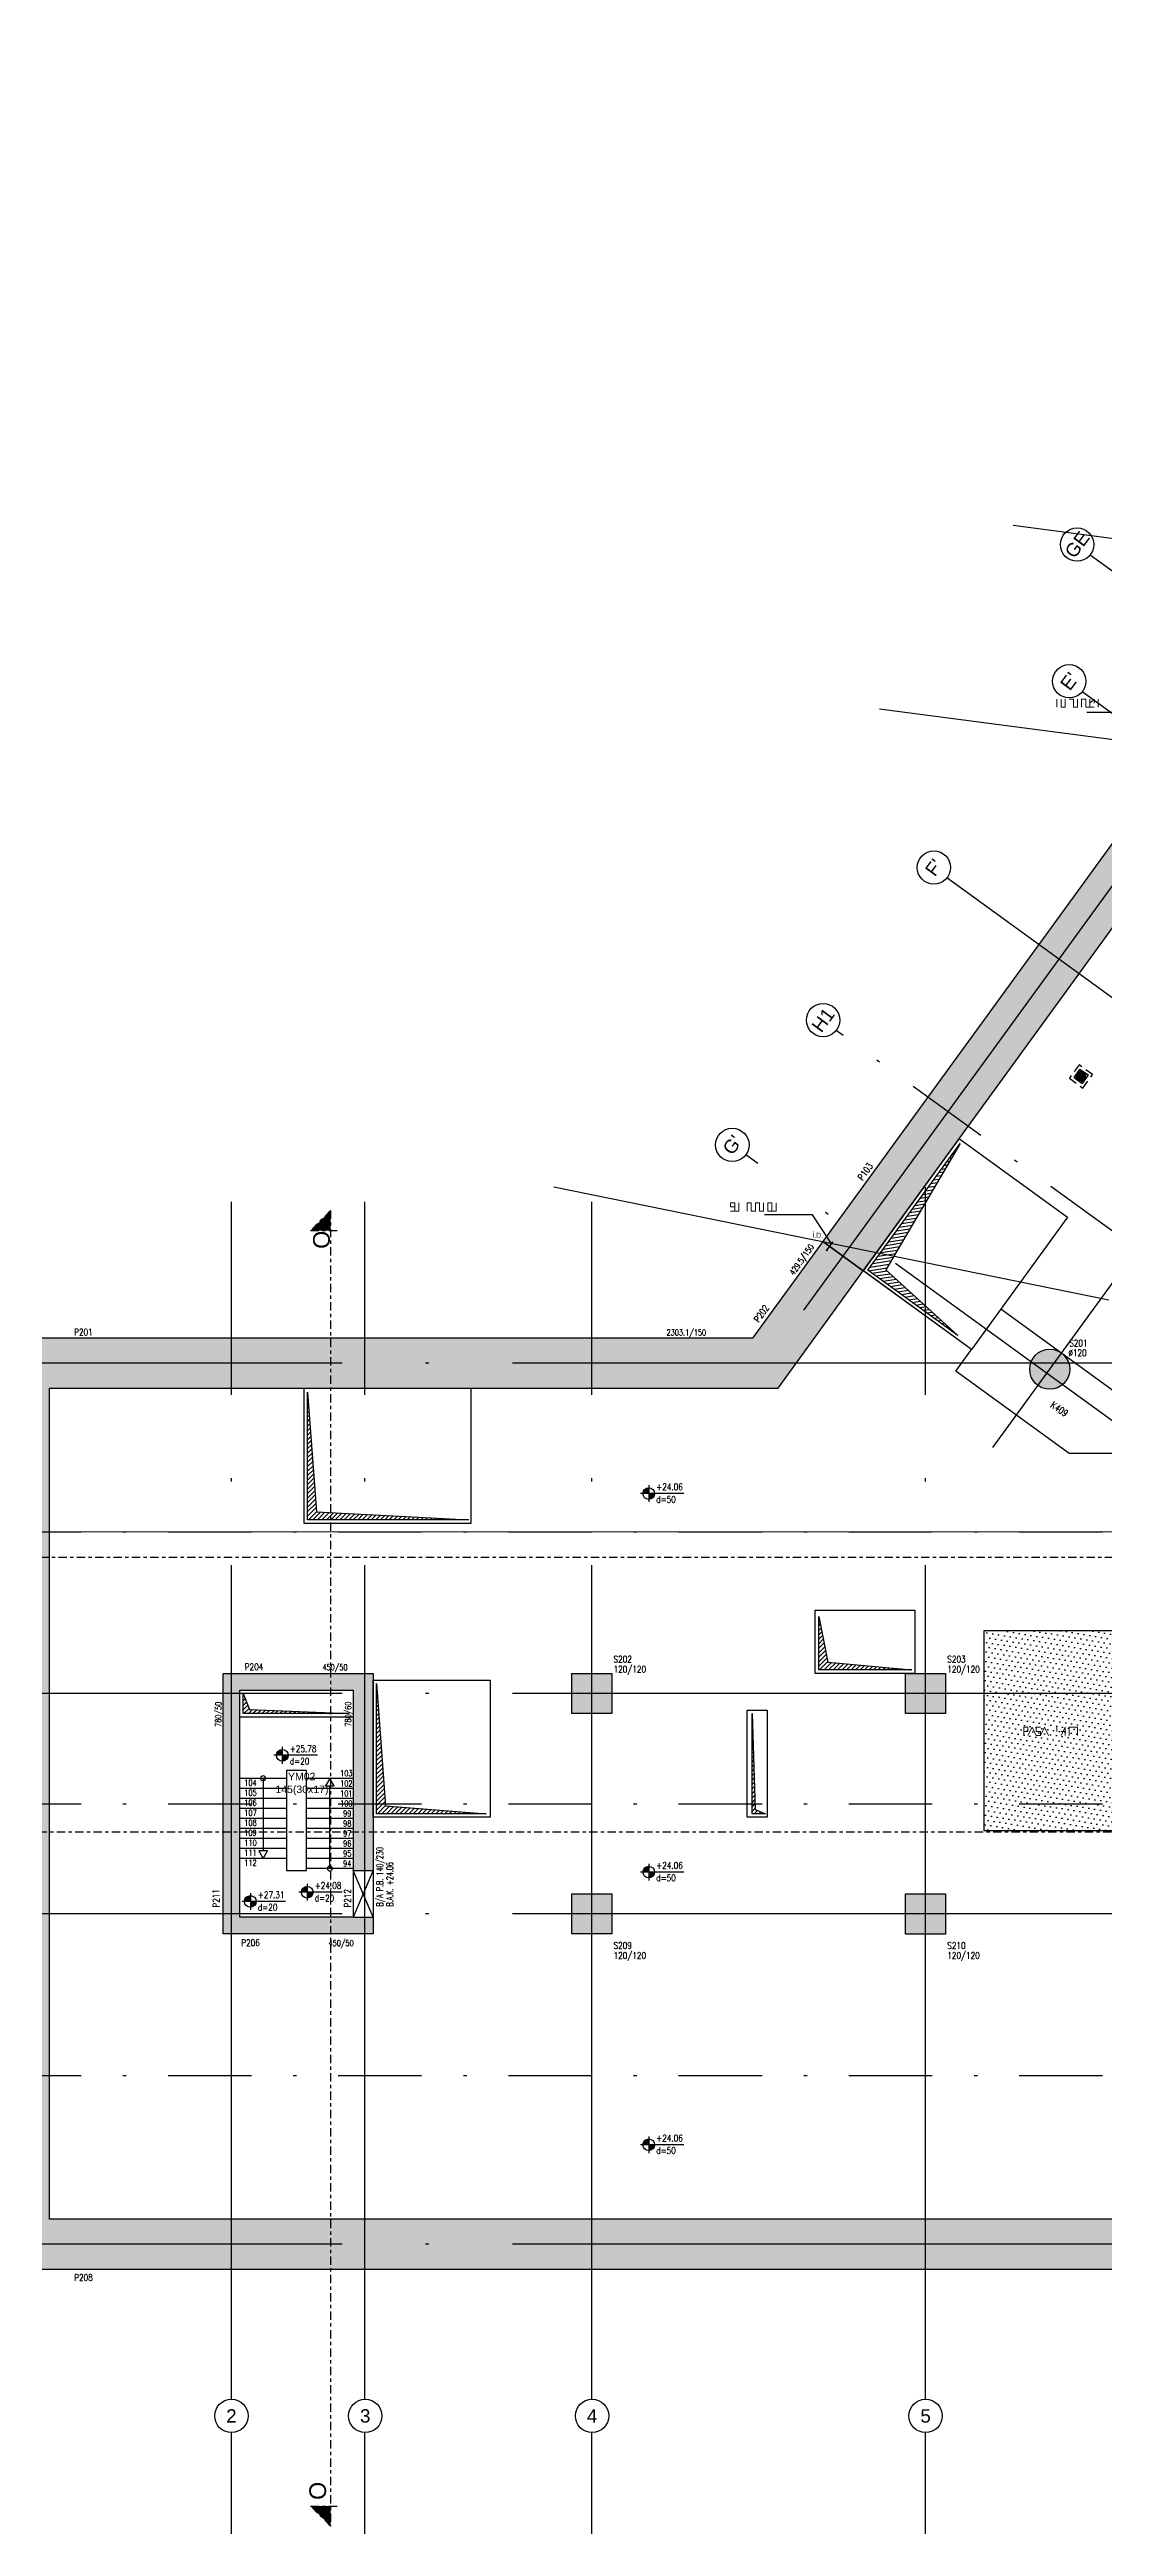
# Model space of a CAD drawing. Header units: inches. Extents: x 400392 to 401495, y 4543971 to 4544133.
# Drawn here: x 400718.5 to 400750.2, y 4544038.5 to 4544112.8 of the extents above; entities that cross this region are included whole.
import ezdxf
from ezdxf.enums import TextEntityAlignment as Align

# ---------------------------------------------------------------- set-up
doc = ezdxf.new("R2010")
doc.units = ezdxf.units.IN
doc.header["$MEASUREMENT"] = 0
for name, pattern in [('ACAD_ISO05W100', [33, 24, -3, 0, -3, 0, -3]), ('AKS', [3, 2.5, -0.25, 0, -0.25]), ('CENTER', [2, 1.25, -0.25, 0.25, -0.25]), ('CIZGI', [0.4, 0.25, -0.15]), ('CONTINU', [0]), ('DASHDOT2', [0.5, 0.25, -0.125, 0, -0.125]), ('HIDDEN', [0.375, 0.25, -0.125])]:
    doc.linetypes.add(name, pattern=pattern)
doc.layers.add('A-DETL', color=90, linetype='Continuous', lineweight=15)
doc.layers.add('A-DETL-GENF', color=92, linetype='Continuous', lineweight=9)
for name, color, linetype in [('aks prota', 2, 'AKS'), ('boşluk prota', 2, 'Continuous'), ('boşluk taraması prota', 252, 'Continuous'), ('caks prota', 4, 'Continuous'), ('iderzi_PROTA', 3, 'Continuous'), ('kesit tarama prota', 252, 'Continuous'), ('kiriş prota', 6, 'Continuous'), ('kolon prota', 1, 'Continuous'), ('kolon tarama prota', 252, 'Continuous'), ('lkolon prota', 4, 'Continuous'), ('lperde prota', 4, 'Continuous'), ('merdiven prota', 2, 'Continuous'), ('metraj prota', 2, 'Continuous'), ('not çizgisi prota', 4, 'Continuous'), ('perde prota', 1, 'Continuous'), ('PRT-AL-TUNEL_EKSENI', 14, 'DASHDOT2'), ('PRT-MI-a_fit_drainage', 10, 'Continuous'), ('PRT-MI-ad_dim', 8, 'Continuous'), ('prt-s-taxis', 7, 'Continuous'), ('skesit prota', 7, 'Continuous'), ('st-s_kolon tarama', 252, 'Continuous'), ('st-s_level (kot)', 6, 'Continuous'), ('st-s_levelmark (kot işareti)', 4, 'Continuous'), ('st_s_not çizgisi', 4, 'CIZGI'), ('st_s_su tutucu', 2, 'Continuous'), ('st_s_ölçü', 4, 'Continuous'), ('taks prota', 7, 'Continuous'), ('tkesit prota', 7, 'Continuous'), ('tkolon prota', 6, 'Continuous'), ('tnot prota', 4, 'Continuous'), ('tperde prota', 6, 'Continuous')]:
    doc.layers.add(name, color=color, linetype=linetype)
doc.styles.add('Arial', font='Arial.ttf')
doc.styles.add('OLCU', font='romanstw.shx')
doc.styles.add('PRT-MI-a_Arial', font='Arial.ttf', dxfattribs={"height": 30})
doc.styles.add('TAKS', font='Arial Unicode.ttf')
doc.styles.add('text25_PROTA', font='Arial.ttf', dxfattribs={"height": 25})
doc.styles.add('TKIRIS', font='romanstw.shx')
doc.styles.add('tkolon', font='romanstw.shx')
doc.styles.add('TNOT', font='romanstw.shx', dxfattribs={"width": 0.8, "height": 250})
doc.dimstyles.new('1-50', dxfattribs={"dimtxt": 10, "dimasz": 4, "dimexe": 4, "dimexo": 8, "dimgap": 4, "dimtad": 1, "dimdec": 1, "dimrnd": 0.05, "dimzin": 9, "dimdsep": 46, "dimtxsty": 'OLCU', "dimblk1": 'OBLIQUE', "dimblk2": 'OBLIQUE', "dimsah": 1, "dimcen": 2, "dimdle": 4, "dimclrd": 4, "dimclre": 4, "dimclrt": 3, "dimadec": 1, "dimazin": 0, "dimtfac": 1, "dimtdec": 1, "dimtix": 1, "dimtmove": 2, "dimatfit": 3, "dimldrblk": 'OBLIQUE', "dimfxl": 1, "dimtvp": 1, "dimtolj": 1, "dimtzin": 1, "dimarcsym": 0})
pattern_1 = [(54.007833, (399104.38342, 4543636.88038), (-0.081797527, 0.157515452), [0, -0.15875])]

# ---------------------------------------------------------------- blocks, each defined once
blk = doc.blocks.new('+24.06 mekanik')
at = {"layer": 'kolon tarama prota', "color": 253}
for p, q in [((4483, 145845), (4483, 145545)), ((4783, 145845), (4483, 145845)), ((4483, 145845), (4783, 145845)), ((4483, 145545), (4483, 145845)), ((4483, 145845), (4483, 145845)), ((4483, 145545), (4783, 145545)), ((4783, 145545), (4483, 145545)), ((4483, 145545), (4483, 145545)), ((4513, 145700), (4493, 145700)), ((4493, 145700), (4513, 145700)), ((4493, 145700), (4493, 145700)), ((4493, 145690), (4513, 145690)), ((4513, 145690), (4493, 145690)), ((4493, 145690), (4493, 145690)), ((4513, 145700), (4513, 145700)), ((4513, 145690), (4513, 145690)), ((4558, 145700), (4538, 145700)), ((4538, 145700), (4558, 145700)), ((4538, 145700), (4538, 145700)), ((4538, 145690), (4558, 145690)), ((4558, 145690), (4538, 145690)), ((4538, 145690), (4538, 145690)), ((4558, 145700), (4558, 145700)), ((4558, 145690), (4558, 145690)), ((4603, 145700), (4583, 145700)), ((4583, 145700), (4603, 145700)), ((4583, 145700), (4583, 145700)), ((4583, 145690), (4603, 145690)), ((4603, 145690), (4583, 145690)), ((4583, 145690), (4583, 145690)), ((4603, 145700), (4603, 145700)), ((4603, 145690), (4603, 145690)), ((4628, 145835), (4628, 145815)), ((4628, 145815), (4628, 145835)), ((4628, 145835), (4628, 145835)), ((4628, 145815), (4628, 145815)), ((4628, 145789), (4628, 145769)), ((4628, 145769), (4628, 145789)), ((4628, 145789), (4628, 145789)), ((4628, 145769), (4628, 145769)), ((4628, 145744), (4628, 145724)), ((4628, 145724), (4628, 145744)), ((4628, 145744), (4628, 145744)), ((4628, 145724), (4628, 145724)), ((4628, 145665), (4628, 145645)), ((4628, 145645), (4628, 145665)), ((4628, 145665), (4628, 145665)), ((4628, 145645), (4628, 145645)), ((4628, 145620), (4628, 145600)), ((4628, 145600), (4628, 145620)), ((4628, 145620), (4628, 145620)), ((4628, 145600), (4628, 145600)), ((4628, 145575), (4628, 145555)), ((4628, 145555), (4628, 145575)), ((4628, 145575), (4628, 145575)), ((4628, 145555), (4628, 145555)), ((4638, 145815), (4638, 145835)), ((4638, 145835), (4638, 145815)), ((4638, 145835), (4638, 145835)), ((4638, 145815), (4638, 145815)), ((4638, 145769), (4638, 145789)), ((4638, 145789), (4638, 145769)), ((4638, 145789), (4638, 145789)), ((4638, 145769), (4638, 145769)), ((4638, 145724), (4638, 145744)), ((4638, 145744), (4638, 145724)), ((4638, 145744), (4638, 145744)), ((4638, 145724), (4638, 145724)), ((4638, 145645), (4638, 145665)), ((4638, 145665), (4638, 145645)), ((4638, 145665), (4638, 145665)), ((4638, 145645), (4638, 145645)), ((4638, 145600), (4638, 145620)), ((4638, 145620), (4638, 145600)), ((4638, 145620), (4638, 145620)), ((4638, 145600), (4638, 145600)), ((4638, 145555), (4638, 145575)), ((4638, 145575), (4638, 145555)), ((4638, 145575), (4638, 145575)), ((4638, 145555), (4638, 145555)), ((4682, 145700), (4662, 145700)), ((4662, 145700), (4682, 145700)), ((4662, 145700), (4662, 145700)), ((4662, 145690), (4682, 145690)), ((4682, 145690), (4662, 145690)), ((4662, 145690), (4662, 145690)), ((4682, 145700), (4682, 145700)), ((4682, 145690), (4682, 145690)), ((4727, 145700), (4707, 145700)), ((4707, 145700), (4727, 145700)), ((4707, 145700), (4707, 145700)), ((4707, 145690), (4727, 145690)), ((4727, 145690), (4707, 145690)), ((4707, 145690), (4707, 145690)), ((4727, 145700), (4727, 145700)), ((4727, 145690), (4727, 145690)), ((4772, 145700), (4752, 145700)), ((4752, 145700), (4772, 145700)), ((4752, 145700), (4752, 145700)), ((4752, 145690), (4772, 145690)), ((4772, 145690), (4752, 145690)), ((4752, 145690), (4752, 145690)), ((4772, 145700), (4772, 145700)), ((4772, 145690), (4772, 145690)), ((4783, 145545), (4783, 145845)), ((4783, 145845), (4783, 145545)), ((4783, 145845), (4783, 145845)), ((4783, 145545), (4783, 145545))]:
    blk.add_line(p, q, dxfattribs=at)
for centre, radius, start, end in [((4633, 145695), 140, 92.04671, 177.95329), ((4633, 145695), 140, 92.04671, 177.95329), ((4633, 145695), 140, 182.04671, 267.95329), ((4633, 145695), 140, 182.04671, 267.95329), ((4633, 145695), 120, 92.38802, 177.61198), ((4633, 145695), 120, 92.38802, 177.61198), ((4633, 145695), 120, 182.38802, 267.61198), ((4633, 145695), 120, 182.38802, 267.61198), ((4633, 145695), 100, 360, 180), ((4633, 145695), 100, 360, 180), ((4633, 145695), 100, 180, 360), ((4633, 145695), 100, 180, 360), ((4633, 145695), 95, 93.01696, 176.98304), ((4633, 145695), 95, 93.01696, 176.98304), ((4633, 145695), 95, 183.01696, 266.98304), ((4633, 145695), 95, 183.01696, 266.98304), ((4633, 145695), 90, 360, 180), ((4633, 145695), 90, 360, 180), ((4633, 145695), 90, 180, 360), ((4633, 145695), 90, 180, 360), ((4633, 145695), 75, 93.82255, 176.17745), ((4633, 145695), 75, 93.82255, 176.17745), ((4633, 145695), 75, 183.82255, 266.17745), ((4633, 145695), 75, 183.82255, 266.17745), ((4633, 145695), 59, 0, 180), ((4633, 145695), 59, 180, 0), ((4633, 145695), 50, 360, 180), ((4633, 145695), 50, 360, 180), ((4633, 145695), 50, 95.73917, 174.26083), ((4633, 145695), 50, 95.73917, 174.26083), ((4633, 145695), 50, 180, 360), ((4633, 145695), 50, 180, 360), ((4633, 145695), 50, 185.73917, 264.26083), ((4633, 145695), 50, 185.73917, 264.26083), ((4633, 145695), 30, 99.59407, 170.40593), ((4633, 145695), 30, 99.59407, 170.40593), ((4633, 145665), 29.5, 90, 270), ((4633, 145695), 30, 189.59407, 260.40593), ((4633, 145695), 30, 189.59407, 260.40593), ((4633, 145724), 29.5, 270, 90), ((4633, 145695), 140, 2.04671, 87.95329), ((4633, 145695), 140, 2.04671, 87.95329), ((4633, 145695), 120, 2.38802, 87.61198), ((4633, 145695), 120, 2.38802, 87.61198), ((4633, 145695), 95, 3.01696, 86.98304), ((4633, 145695), 95, 3.01696, 86.98304), ((4633, 145695), 75, 3.82255, 86.17745), ((4633, 145695), 75, 3.82255, 86.17745), ((4633, 145695), 50, 5.73917, 84.26083), ((4633, 145695), 50, 5.73917, 84.26083), ((4633, 145695), 30, 9.59407, 80.40593), ((4633, 145695), 30, 9.59407, 80.40593), ((4633, 145695), 120, 272.38802, 357.61198), ((4633, 145695), 140, 272.04671, 357.95329), ((4633, 145695), 50, 275.73917, 354.26083), ((4633, 145695), 30, 279.59407, 350.40593), ((4633, 145695), 95, 273.01696, 356.98304), ((4633, 145695), 75, 273.82255, 356.17745), ((4633, 145695), 140, 272.04671, 357.95329), ((4633, 145695), 120, 272.38802, 357.61198), ((4633, 145695), 30, 279.59407, 350.40593), ((4633, 145695), 50, 275.73917, 354.26083), ((4633, 145695), 75, 273.82255, 356.17745), ((4633, 145695), 95, 273.01696, 356.98304)]:
    blk.add_arc(centre, radius, start, end, dxfattribs=at)
blk = doc.blocks.new('_Oblique')
at = {"layer": 'st_s_ölçü', "lineweight": -2}
blk.add_line((-0.5, -0.5), (0.5, 0.5), dxfattribs=at)
blk = doc.blocks.new('PLAN_KOT')
at = {"layer": 'st-s_levelmark (kot işareti)'}
h = blk.add_hatch(color=256, dxfattribs=at)
h.paths.add_polyline_path([(0, 17.5, 0.414214), (-17.5, 0), (0, 0)])
h.paths.add_polyline_path([(17.5, 0), (0, 0), (0, -17.5, 0.414214)])
for p, q in [((105, 0), (-25, 0)), ((0, 25), (0, -25))]:
    blk.add_line(p, q, dxfattribs=at)
blk.add_circle((0, 0), 17.5, dxfattribs=at)
at = {"layer": 'st-s_level (kot)', "color": 6, "style": 'OLCU', "width": 0.8}
for tag, p in [('KOT', (22.7, 9.8)), ('DÖŞEME_KALINLIĞI', (22.7, -27.6))]:
    blk.add_attdef(tag, p, '', height=20, dxfattribs=at)
blk = doc.blocks.new('*U12')
at = {"layer": 'metraj prota', "color": 4}
blk.add_lwpolyline([(-270, 0), (-247.5, 13), (-247.5, -13)], close=True, dxfattribs=at)
blk.add_lwpolyline([(0, 0), (-247.5, 0)], dxfattribs=at)
blk.add_circle((0, 0), 7.5, dxfattribs=at)
blk = doc.blocks.new('*U11')
at = {"layer": 'metraj prota', "color": 4}
blk.add_lwpolyline([(-240, 0), (-217.5, 13), (-217.5, -13)], close=True, dxfattribs=at)
blk.add_lwpolyline([(0, 0), (-217.5, 0)], dxfattribs=at)
blk.add_circle((0, 0), 7.5, dxfattribs=at)
blk = doc.blocks.new('D')
at = {"layer": 'st_s_su tutucu', "linetype": 'CONTINU', "ltscale": 0.2}
for p, q in [((-39988, 52508), (-39993, 52508)), ((-39993, 52508), (-39993, 52507)), ((-39993, 52507), (-39991, 52506)), ((-39993, 52449), (-39991, 52450)), ((-39993, 52448), (-39993, 52449)), ((-39988, 52448), (-39993, 52448)), ((-39991, 52499), (-39992, 52499)), ((-39992, 52499), (-39992, 52498)), ((-39992, 52498), (-39991, 52498)), ((-39991, 52489), (-39992, 52489)), ((-39992, 52489), (-39992, 52488)), ((-39992, 52488), (-39991, 52488)), ((-39991, 52479), (-39992, 52479)), ((-39992, 52479), (-39992, 52478)), ((-39992, 52478), (-39991, 52478)), ((-39992, 52468), (-39992, 52469)), ((-39992, 52469), (-39991, 52469)), ((-39991, 52468), (-39992, 52468)), ((-39992, 52458), (-39992, 52459)), ((-39992, 52459), (-39991, 52459)), ((-39991, 52458), (-39992, 52458)), ((-39991, 52506), (-39991, 52499)), ((-39991, 52498), (-39991, 52489)), ((-39991, 52488), (-39991, 52479)), ((-39991, 52469), (-39991, 52478)), ((-39991, 52459), (-39991, 52468)), ((-39991, 52450), (-39991, 52458)), ((-39990, 52506), (-39988, 52507)), ((-39990, 52499), (-39990, 52506)), ((-39989, 52499), (-39990, 52499)), ((-39990, 52489), (-39990, 52498)), ((-39990, 52498), (-39989, 52498)), ((-39989, 52489), (-39990, 52489)), ((-39990, 52479), (-39990, 52488)), ((-39990, 52488), (-39989, 52488)), ((-39989, 52479), (-39990, 52479)), ((-39990, 52478), (-39989, 52478)), ((-39990, 52478), (-39990, 52469)), ((-39990, 52469), (-39989, 52469)), ((-39989, 52468), (-39990, 52468)), ((-39990, 52468), (-39990, 52459)), ((-39990, 52459), (-39989, 52459)), ((-39989, 52458), (-39990, 52458)), ((-39990, 52458), (-39990, 52450)), ((-39990, 52450), (-39988, 52449)), ((-39989, 52498), (-39989, 52499)), ((-39989, 52488), (-39989, 52489)), ((-39989, 52478), (-39989, 52479)), ((-39989, 52469), (-39989, 52468)), ((-39989, 52459), (-39989, 52458)), ((-39988, 52507), (-39988, 52508)), ((-39988, 52449), (-39988, 52448))]:
    blk.add_line(p, q, dxfattribs=at)
blk = doc.blocks.new('YER SUZGECI_20x20')
at = {"color": 2}
blk.add_lwpolyline([(-20, 0), (0, 0), (0, 20), (-20, 20)], close=True, dxfattribs=at)
for points in [[(0, 20), (-20, 0)], [(-20, 20), (0, 0)]]:
    blk.add_lwpolyline(points, dxfattribs=at)
blk.add_circle((-10, 10), 7, dxfattribs=at)
blk = doc.blocks.new('Stair_Anotation')
at = {"color": 0, "style": 'PRT-MI-a_Arial'}
blk.add_attdef('M.ADI', text='', height=0.2, dxfattribs=at).set_placement((0, 0), align=Align.BOTTOM_CENTER)
blk.add_attdef('BAS.SAYI-(EN-RIHT)', text='', height=0.2, dxfattribs=at).set_placement((0, -0.08), align=Align.TOP_CENTER)

msp = doc.modelspace()

# ---------------------------------------------------------------- hatches: boundary and pattern name
at = {"layer": 'boşluk taraması prota', "ltscale": 2}
h = msp.add_hatch(dxfattribs=at)
h.set_pattern_fill('ANSI31', color=256, scale=0.03, angle=-36, style=0)
h.set_pattern_definition([(9, (399933.20781, 4544156.19952), (-0.014900383, 0.094077314), [])])
h.paths.add_polyline_path([(400745.827, 4544079.978), (400743.604, 4544076.196), (400745.762, 4544074.224), (400743.068, 4544076.181)])
h = msp.add_hatch(dxfattribs=at)
h.set_pattern_fill('ANSI31', color=256, scale=0.03, style=0)
h.set_pattern_definition([(45, (400024.05218, 4543657.41334), (-0.067351921, 0.067351921), [])])
h.paths.add_polyline_path([(400726.277, 4544072.53), (400726.543, 4544068.939), (400731.108, 4544068.701), (400726.277, 4544068.701)])
h = msp.add_hatch(dxfattribs=at)
h.set_pattern_fill('ANSI31', color=256, scale=0.03, style=0)
h.set_pattern_definition([(45, (400039.36934, 4543652.91334), (-0.067351921, 0.067351921), [])])
h.paths.add_polyline_path([(400741.594, 4544065.807), (400741.86, 4544064.439), (400744.383, 4544064.201), (400741.594, 4544064.201)])
h = msp.add_hatch(dxfattribs=at)
h.set_pattern_fill('ANSI31', color=256, scale=0.03, style=0)
h.set_pattern_definition([(45, (400026.11934, 4543648.60538), (-0.067351921, 0.067351921), [])])
h.paths.add_polyline_path([(400728.344, 4544063.793), (400728.61, 4544060.131), (400731.626, 4544059.893), (400728.344, 4544059.893)])
h = msp.add_hatch(dxfattribs=at)
h.set_pattern_fill('ANSI31', color=256, scale=0.03, style=0)
h.set_pattern_definition([(45, (400022.11934, 4543651.60538), (-0.067351921, 0.067351921), [])])
h.paths.add_polyline_path([(400724.344, 4544063.493), (400724.533, 4544063.02), (400727.526, 4544062.893), (400724.344, 4544062.893)])
h = msp.add_hatch(dxfattribs=at)
h.set_pattern_fill('ANSI31', color=256, scale=0.03, style=0)
h.set_pattern_definition([(45, (399404.43342, 4543636.88038), (-0.067351921, 0.067351921), [])])
h.paths.add_polyline_path([(400739.594, 4544062.893), (400739.692, 4544060.023), (400739.994, 4544059.893), (400739.594, 4544059.893)])
at = {"layer": 'kesit tarama prota'}
h = msp.add_hatch(color=256, dxfattribs=at)
h.dxf.hatch_style = 1
h.paths.add_polyline_path([(400726.367, 4544077.371), (400726.967, 4544077.971), (400726.967, 4544077.371)])
h = msp.add_hatch(color=256, dxfattribs=at)
h.dxf.hatch_style = 1
h.paths.add_polyline_path([(400726.367, 4544039.145), (400726.967, 4544038.545), (400726.967, 4544039.145)])
at = {"layer": 'kolon tarama prota'}
h = msp.add_hatch(color=256, dxfattribs=at)
h.dxf.hatch_style = 1
h.paths.add_polyline_path([(400766.813, 4544111.585), (400756.409, 4544097.266), (400756.086, 4544097.501), (400755.615, 4544096.853), (400755.939, 4544096.618), (400752.589, 4544092.007), (400752.265, 4544092.242), (400751.795, 4544091.595), (400752.118, 4544091.36), (400741.715, 4544077.04), (400742.928, 4544076.158), (400767.145, 4544109.49), (400817.86, 4544072.643), (400820.412, 4544072.643), (400818.347, 4544074.143)])
h = msp.add_hatch(color=256, dxfattribs=at)
h.dxf.hatch_style = 1
h.paths.add_polyline_path([(400784.103, 4544046.243), (400782.038, 4544047.743), (400718.544, 4544047.743), (400718.544, 4544072.643), (400740.374, 4544072.643), (400742.928, 4544076.158), (400741.715, 4544077.04), (400739.61, 4544074.143), (400717.344, 4544074.143), (400717.344, 4544046.243)])
h = msp.add_hatch(color=256, dxfattribs=at)
h.dxf.hatch_style = 1
edge = h.paths.add_edge_path()
edge.add_arc((400748.513, 4544073.213), 0.6, 0, 360)
h = msp.add_hatch(color=256, dxfattribs=at)
h.dxf.hatch_style = 1
h.paths.add_polyline_path([(400728.244, 4544064.093), (400723.744, 4544064.093), (400723.744, 4544056.293), (400728.244, 4544056.293), (400728.244, 4544056.793), (400724.244, 4544056.793), (400724.244, 4544063.593), (400727.644, 4544063.593), (400727.644, 4544058.193), (400728.244, 4544058.193)])
h = msp.add_hatch(color=256, dxfattribs=at)
h.dxf.hatch_style = 1
h.paths.add_polyline_path([(400734.194, 4544064.093), (400735.394, 4544064.093), (400735.394, 4544062.893), (400734.194, 4544062.893)])
h = msp.add_hatch(color=256, dxfattribs=at)
h.dxf.hatch_style = 1
h.paths.add_polyline_path([(400744.194, 4544064.093), (400745.394, 4544064.093), (400745.394, 4544062.893), (400744.194, 4544062.893)])
h = msp.add_hatch(color=256, dxfattribs=at)
h.dxf.hatch_style = 1
h.paths.add_polyline_path([(400734.194, 4544057.493), (400735.394, 4544057.493), (400735.394, 4544056.293), (400734.194, 4544056.293)])
h = msp.add_hatch(color=256, dxfattribs=at)
h.dxf.hatch_style = 1
h.paths.add_polyline_path([(400744.194, 4544057.488), (400745.394, 4544057.488), (400745.394, 4544056.288), (400744.194, 4544056.288)])
at = {"layer": 'st-s_kolon tarama', "ltscale": 0.001}
h = msp.add_hatch(dxfattribs=at)
h.set_pattern_fill('DOTS', color=253, scale=0.1, angle=54.00783)
h.set_pattern_definition(pattern_1)
h.paths.add_polyline_path([(400746.551, 4544065.384), (400752.551, 4544065.384), (400752.551, 4544059.384), (400746.551, 4544059.384)])
h = msp.add_hatch(dxfattribs=at)
h.set_pattern_fill('DOTS', color=253, scale=0.1, angle=54.00783)
h.set_pattern_definition(pattern_1)
h.paths.add_polyline_path([(400746.551, 4544065.384), (400752.551, 4544065.384), (400752.551, 4544059.384), (400746.551, 4544059.384)])

# ---------------------------------------------------------------- linework, layer by layer
at = {"layer": 'A-DETL', "color": 1, "lineweight": 5}
msp.add_lwpolyline([(400715.465, 4544068.343), (400873.914, 4544068.343)], dxfattribs=at)
at = {"layer": 'aks prota', "ltscale": 10}
for p, q in [((400741.146, 4544074.981), (400768.595, 4544112.762)), ((400746.809, 4544070.867), (400774.258, 4544108.648)), ((400750.708, 4544096.896), (400749.722, 4544097.612)), ((400817.309, 4544044.243), (400749.488, 4544093.518)), ((400805.57, 4544044.243), (400745.433, 4544087.936)), ((400788.472, 4544043.996), (400739.408, 4544079.643)), ((400744.794, 4544042.346), (400744.794, 4544078.671)), ((400723.994, 4544042.346), (400723.994, 4544078.231)), ((400727.994, 4544042.346), (400727.994, 4544078.231)), ((400734.794, 4544042.346), (400734.794, 4544078.231)), ((400877.814, 4544073.393), (400711.895, 4544073.393)), ((400877.814, 4544063.493), (400711.895, 4544063.493)), ((400877.814, 4544056.893), (400711.895, 4544056.893)), ((400877.814, 4544046.993), (400711.895, 4544046.993)), ((400723.996, 4543993.518), (400723.996, 4544041.346)), ((400727.996, 4543993.518), (400727.996, 4544041.346)), ((400734.796, 4543993.518), (400734.796, 4544041.346)), ((400744.796, 4543993.518), (400744.796, 4544041.346))]:
    msp.add_line(p, q, dxfattribs=at)
at = {"layer": 'boşluk prota', "ltscale": 0.05}
for points in [[(400745.827, 4544079.978), (400743.604, 4544076.196), (400745.762, 4544074.224), (400743.068, 4544076.181)], [(400726.277, 4544072.53), (400726.543, 4544068.939), (400731.108, 4544068.701), (400726.277, 4544068.701)], [(400741.594, 4544065.807), (400741.86, 4544064.439), (400744.383, 4544064.201), (400741.594, 4544064.201)], [(400728.344, 4544063.793), (400728.61, 4544060.131), (400731.626, 4544059.893), (400728.344, 4544059.893)], [(400724.344, 4544063.493), (400724.533, 4544063.02), (400727.526, 4544062.893), (400724.344, 4544062.893)], [(400739.594, 4544062.893), (400739.692, 4544060.023), (400739.994, 4544059.893), (400739.594, 4544059.893)]]:
    msp.add_lwpolyline(points, close=True, dxfattribs=at)
at = {"layer": 'caks prota', "ltscale": 0.05}
for centre in [(400749.333, 4544097.926), (400749.099, 4544093.831), (400745.043, 4544088.249), (400741.722, 4544083.678), (400739.003, 4544079.937), (400723.994, 4544041.846), (400723.996, 4544041.846), (400728.005, 4544041.847), (400728.005, 4544041.847), (400734.801, 4544041.847), (400734.801, 4544041.847), (400744.794, 4544041.846), (400744.794, 4544041.846)]:
    msp.add_circle(centre, 0.5, dxfattribs=at)
at = {"layer": 'iderzi_PROTA', "linetype": 'ACAD_ISO05W100', "lineweight": 30, "ltscale": 2}
msp.add_lwpolyline([(400784.103, 4544046.243), (400782.038, 4544047.743), (400780.678, 4544047.743), (400776.396, 4544050.856), (400776.396, 4544052.157), (400774.603, 4544052.159), (400769.396, 4544055.942), (400769.396, 4544057.247), (400767.6, 4544057.247), (400762.896, 4544060.664), (400762.896, 4544061.969), (400761.098, 4544061.969), (400757.996, 4544064.223), (400757.996, 4544065.528), (400756.199, 4544065.528), (400750.896, 4544069.381), (400750.896, 4544070.687), (400749.099, 4544070.687), (400745.695, 4544073.16), (400746.165, 4544073.808), (400741.715, 4544077.041)], dxfattribs=at)
at = {"layer": 'kiriş prota'}
for p, q in [((400743.81, 4544077.372), (400743.81, 4544077.372)), ((400747.047, 4544075.021), (400762.088, 4544064.093))]:
    msp.add_line(p, q, dxfattribs=at)
for points in [[(400745.805, 4544080.118), (400749.041, 4544077.766), (400746.165, 4544073.808), (400742.929, 4544076.159), (400745.802, 4544080.114)], [(400746.551, 4544065.384), (400752.551, 4544065.384), (400752.551, 4544059.384), (400746.551, 4544059.384), (400746.551, 4544065.384)], [(400746.551, 4544065.384), (400752.551, 4544065.384), (400752.551, 4544059.384), (400746.551, 4544059.384), (400746.551, 4544065.384)], [(400724.244, 4544062.793), (400727.644, 4544062.793)]]:
    msp.add_lwpolyline(points, dxfattribs=at)
for points in [[(400726.173, 4544072.643), (400731.173, 4544072.643), (400731.173, 4544068.593), (400726.173, 4544068.593)], [(400741.49, 4544065.993), (400744.47, 4544065.993), (400744.47, 4544064.093), (400741.49, 4544064.093)], [(400728.244, 4544063.893), (400731.744, 4544063.893), (400731.744, 4544059.793), (400728.244, 4544059.793)], [(400739.444, 4544062.993), (400740.044, 4544062.993), (400740.044, 4544059.793), (400739.444, 4544059.793)], [(400725.644, 4544061.193), (400725.644, 4544058.193), (400726.244, 4544058.193), (400726.244, 4544061.193)]]:
    msp.add_lwpolyline(points, close=True, dxfattribs=at)
at = {"layer": 'kolon prota', "color": 1}
for points in [[(400734.194, 4544064.093), (400735.394, 4544064.093), (400735.394, 4544062.893), (400734.194, 4544062.893)], [(400744.194, 4544064.093), (400745.394, 4544064.093), (400745.394, 4544062.893), (400744.194, 4544062.893)], [(400734.194, 4544057.493), (400735.394, 4544057.493), (400735.394, 4544056.293), (400734.194, 4544056.293)], [(400744.194, 4544057.488), (400745.394, 4544057.488), (400745.394, 4544056.288), (400744.194, 4544056.288)]]:
    msp.add_lwpolyline(points, close=True, dxfattribs=at)
msp.add_circle((400748.513, 4544073.213), 0.6, dxfattribs=at)
at = {"layer": 'merdiven prota', "linetype": 'HIDDEN', "ltscale": 10}
for p, q in [((400725.644, 4544060.953), (400724.244, 4544060.953)), ((400725.644, 4544060.653), (400724.244, 4544060.653)), ((400727.644, 4544060.953), (400726.244, 4544060.953)), ((400727.644, 4544060.653), (400726.244, 4544060.653)), ((400725.644, 4544060.353), (400724.244, 4544060.353)), ((400725.644, 4544060.053), (400724.244, 4544060.053)), ((400727.644, 4544060.353), (400726.244, 4544060.353)), ((400727.644, 4544060.053), (400726.244, 4544060.053)), ((400725.644, 4544059.753), (400724.244, 4544059.753)), ((400725.644, 4544059.453), (400724.244, 4544059.453)), ((400725.644, 4544059.153), (400724.244, 4544059.153)), ((400727.644, 4544059.753), (400726.244, 4544059.753)), ((400727.644, 4544059.453), (400726.244, 4544059.453)), ((400727.644, 4544059.153), (400726.244, 4544059.153)), ((400725.644, 4544058.853), (400724.244, 4544058.853)), ((400725.644, 4544058.553), (400724.244, 4544058.553)), ((400727.644, 4544058.853), (400726.244, 4544058.853)), ((400727.644, 4544058.553), (400726.244, 4544058.553)), ((400727.644, 4544058.253), (400726.244, 4544058.253))]:
    msp.add_line(p, q, dxfattribs=at)
msp.add_lwpolyline([(400727.644, 4544058.193), (400728.244, 4544058.193), (400727.644, 4544056.793), (400728.244, 4544056.793), (400727.644, 4544058.193)], dxfattribs=at)
at = {"layer": 'perde prota'}
for points in [[(400752.118, 4544091.36), (400741.715, 4544077.04), (400742.928, 4544076.158), (400767.145, 4544109.49), (400817.86, 4544072.643), (400820.412, 4544072.643), (400766.813, 4544111.585), (400756.409, 4544097.266), (400756.086, 4544097.501), (400755.615, 4544096.853), (400755.939, 4544096.618), (400752.589, 4544092.007), (400752.265, 4544092.242), (400751.795, 4544091.595)], [(400784.103, 4544046.243), (400782.038, 4544047.743), (400718.544, 4544047.743), (400718.544, 4544072.643), (400740.374, 4544072.643), (400742.928, 4544076.158), (400741.715, 4544077.04), (400739.61, 4544074.143), (400717.344, 4544074.143), (400717.344, 4544046.243)], [(400723.744, 4544064.093), (400728.244, 4544064.093), (400728.244, 4544056.293), (400723.744, 4544056.293)], [(400724.244, 4544063.593), (400727.644, 4544063.593), (400727.644, 4544056.793), (400724.244, 4544056.793)]]:
    msp.add_lwpolyline(points, close=True, dxfattribs=at)
at = {"layer": 'PRT-AL-TUNEL_EKSENI', "ltscale": 10}
for p, q in [((400795.957, 4544044.243), (400742.112, 4544083.365)), ((400711.895, 4544068.343), (400877.814, 4544068.343)), ((400711.895, 4544060.193), (400877.814, 4544060.193)), ((400711.895, 4544052.043), (400877.814, 4544052.043))]:
    msp.add_line(p, q, dxfattribs=at)
at = {"layer": 'PRT-MI-a_fit_drainage', "color": 2, "linetype": 'CIZGI'}
msp.add_lwpolyline([(400749.395, 4544082.337), (400749.101, 4544081.933), (400749.506, 4544081.639), (400749.799, 4544082.043)], close=True, dxfattribs=at)
at = {"layer": 'skesit prota', "linetype": 'CENTER', "ltscale": 0.2}
for p, q in [((400726.967, 4544077.971), (400726.367, 4544077.371)), ((400726.367, 4544077.371), (400727.267, 4544077.371)), ((400726.367, 4544039.145), (400727.267, 4544039.145)), ((400726.967, 4544038.545), (400726.367, 4544039.145))]:
    msp.add_line(p, q, dxfattribs=at)
for points in [[(400783.743, 4544107.382), (400754.815, 4544067.567), (400707.814, 4544067.567)], [(400726.967, 4544077.971), (400726.967, 4544038.545)], [(400707.214, 4544059.35), (400873.995, 4544059.35)]]:
    msp.add_lwpolyline(points, dxfattribs=at)
at = {"layer": 'st_s_ölçü', "color": 6, "lineweight": 0}
for points in [[(400748.728, 4544093.175), (400748.728, 4544093.299), (400748.728, 4544093.175), (400748.728, 4544093.052)], [(400748.852, 4544093.299), (400748.852, 4544093.052), (400748.975, 4544093.052), (400748.975, 4544093.299)], [(400749.099, 4544093.299), (400749.223, 4544093.299)], [(400749.223, 4544093.299), (400749.223, 4544093.052)], [(400749.223, 4544093.299), (400749.223, 4544093.052), (400749.347, 4544093.052), (400749.347, 4544093.299)], [(400749.47, 4544093.299), (400749.47, 4544093.052)], [(400749.47, 4544093.299), (400749.594, 4544093.299)], [(400749.594, 4544093.299), (400749.594, 4544093.052), (400749.718, 4544093.052), (400749.718, 4544093.299)], [(400749.842, 4544093.175), (400749.842, 4544093.299), (400749.718, 4544093.175), (400749.718, 4544093.052), (400749.842, 4544093.052)], [(400739.075, 4544078.2), (400738.951, 4544078.2), (400738.951, 4544078.077), (400739.075, 4544078.077), (400739.075, 4544077.953), (400738.951, 4544077.953)], [(400739.075, 4544078.2), (400739.075, 4544078.077), (400739.075, 4544077.953), (400739.198, 4544077.953), (400739.198, 4544078.077), (400739.198, 4544078.2)], [(400739.446, 4544078.2), (400739.446, 4544077.953)], [(400739.446, 4544078.2), (400739.57, 4544078.2)], [(400739.57, 4544078.2), (400739.57, 4544078.077), (400739.57, 4544077.953), (400739.693, 4544077.953), (400739.693, 4544078.077), (400739.693, 4544078.2)], [(400739.693, 4544078.2), (400739.817, 4544078.2)], [(400739.817, 4544078.2), (400739.817, 4544077.953)], [(400739.817, 4544078.2), (400739.817, 4544078.077), (400739.817, 4544077.953), (400739.941, 4544077.953), (400739.941, 4544078.077), (400739.941, 4544078.2)], [(400740.188, 4544078.2), (400740.188, 4544078.077), (400740.188, 4544077.953), (400740.312, 4544077.953), (400740.312, 4544078.077), (400740.312, 4544078.2)], [(400747.738, 4544062.236), (400747.738, 4544062.483), (400747.861, 4544062.483), (400747.861, 4544062.359), (400747.738, 4544062.359)], [(400747.861, 4544062.236), (400747.985, 4544062.483), (400748.109, 4544062.236)], [(400748.233, 4544062.483), (400748.109, 4544062.483), (400748.109, 4544062.359), (400748.233, 4544062.359), (400748.233, 4544062.236), (400748.109, 4544062.236)], [(400748.233, 4544062.236), (400748.356, 4544062.483), (400748.48, 4544062.236)], [(400748.728, 4544062.483), (400748.728, 4544062.359), (400748.728, 4544062.483), (400748.728, 4544062.359)], [(400748.852, 4544062.236), (400748.975, 4544062.483), (400748.975, 4544062.236)], [(400748.852, 4544062.359), (400748.975, 4544062.359)], [(400749.099, 4544062.236), (400749.099, 4544062.483), (400749.223, 4544062.483)], [(400749.223, 4544062.483), (400749.347, 4544062.483)], [(400749.347, 4544062.483), (400749.347, 4544062.236)], [(400749.347, 4544062.236), (400749.347, 4544062.483)]]:
    msp.add_lwpolyline(points, dxfattribs=at)
for points in [[(400749.965, 4544093.299), (400749.965, 4544093.052), (400749.965, 4544093.299)], [(400740.188, 4544078.077), (400740.188, 4544078.2), (400740.065, 4544078.2), (400740.065, 4544078.077), (400740.065, 4544077.953), (400740.188, 4544077.953), (400740.188, 4544078.077)]]:
    msp.add_lwpolyline(points, close=True, dxfattribs=at)

# ---------------------------------------------------------------- block references
at = {"layer": 'A-DETL-GENF', "xscale": 0.001, "yscale": 0.001, "zscale": 0.001, "rotation": 323.9999999999982}
msp.add_blockref('+24.06 mekanik', (400660.065, 4543966.842), dxfattribs=at)
at = {"layer": 'PRT-MI-a_fit_drainage', "color": 2, "xscale": 0.01, "yscale": 0.01, "zscale": 0.01, "rotation": 234.0072123174398}
msp.add_blockref('YER SUZGECI_20x20', (400749.31, 4544081.966), dxfattribs=at)
at = {"layer": 'PRT-MI-ad_dim', "xscale": -0.01, "yscale": 0.01, "zscale": 0.01}
for name, p, rotation in [('*U11', (400724.944, 4544060.953), 269.999999166727), ('*U12', (400726.944, 4544058.253), 89.99999916672702)]:
    msp.add_blockref(name, p, dxfattribs=dict(at, rotation=rotation))
at = {"layer": 'prt-s-taxis'}
ref = msp.add_blockref('Stair_Anotation', (400726.11, 4544060.827), dxfattribs=dict(at, xscale=-1.125, yscale=1.125, zscale=1.125, rotation=359.999999965357))
ref.add_attrib('M.ADI', 'YM02', dxfattribs={"layer": '0', "color": 0, "height": 0.225, "style": 'PRT-MI-a_Arial'}).set_placement((400726.101, 4544060.827), align=Align.BOTTOM_CENTER)
ref.add_attrib('BAS.SAYI-(EN-RIHT)', '145(30x17)', dxfattribs={"layer": '0', "color": 0, "height": 0.225, "style": 'PRT-MI-a_Arial'}).set_placement((400726.108, 4544060.737), align=Align.TOP_CENTER)
at = {"layer": 'st-s_level (kot)', "linetype": 'CONTINU', "ltscale": 0.1, "xscale": 0.01, "yscale": 0.01, "zscale": 0.01}
for p, values in [((400736.498, 4544069.488), {'KOT': '+24.06', 'DÖŞEME_KALINLIĞI': 'd=50'}), ((400725.52, 4544061.643), {'KOT': '+25.78', 'DÖŞEME_KALINLIĞI': 'd=20'}), ((400736.498, 4544058.145), {'KOT': '+24.06', 'DÖŞEME_KALINLIĞI': 'd=50'}), ((400726.266, 4544057.54), {'KOT': '+24.08', 'DÖŞEME_KALINLIĞI': 'd=20'}), ((400724.562, 4544057.265), {'KOT': '+27.31', 'DÖŞEME_KALINLIĞI': 'd=20'}), ((400736.498, 4544049.973), {'KOT': '+24.06', 'DÖŞEME_KALINLIĞI': 'd=50'})]:
    msp.add_blockref('PLAN_KOT', p, dxfattribs=at).add_auto_attribs(values)
at = {"layer": 'st_s_ölçü', "xscale": 0.004999999999999998, "yscale": 0.004999999999999998, "zscale": 0.004999999999999998, "rotation": 324.0000004129924}
msp.add_blockref('D', (400749.451, 4543747.086), dxfattribs=at)

# ---------------------------------------------------------------- texts
at = {"layer": 'iderzi_PROTA', "linetype": 'ACAD_ISO05W100', "style": 'text25_PROTA'}
msp.add_text('İ.D.', height=0.15, dxfattribs=at).set_placement((400741.399, 4544077.153))
at = {"layer": 'kiriş prota', "ltscale": 0.05, "style": 'TKIRIS', "width": 0.8}
msp.add_text('K409', height=0.2, rotation=325.23715, dxfattribs=at).set_placement((400748.575, 4544072.177), align=Align.MIDDLE_LEFT)
at = {"layer": 'lkolon prota', "style": 'tkolon', "width": 0.8}
for s, p in [('%%C120', (400749.071, 4544073.601)), ('120/120', (400735.444, 4544064.122)), ('120/120', (400745.444, 4544064.122)), ('120/120', (400735.444, 4544055.546)), ('120/120', (400745.444, 4544055.546))]:
    msp.add_text(s, height=0.2, dxfattribs=at).set_placement(p)
at = {"layer": 'lperde prota', "style": 'tkolon', "width": 0.8}
for s, rotation, p in [('429.5/150', 54.46929, (400740.772, 4544076.066)), ('2303.1/150', 359.63952, (400737.033, 4544074.318)), ('450/50', 359.63952, (400726.721, 4544064.284)), ('780/50', 89.63952, (400723.599, 4544062.495)), ('780/60', 89.63952, (400727.488, 4544062.5)), ('450/50', 359.63952, (400726.905, 4544056.019))]:
    msp.add_text(s, height=0.18, rotation=rotation, dxfattribs=at).set_placement(p, align=Align.MIDDLE_LEFT)
at = {"layer": 'st_s_not çizgisi', "ltscale": 0.05, "style": 'tkolon', "width": 0.8}
for s, p in [('104', (400724.382, 4544060.823)), ('105', (400724.382, 4544060.523)), ('103', (400727.251, 4544061.105)), ('102', (400727.251, 4544060.8)), ('101', (400727.251, 4544060.5)), ('106', (400724.382, 4544060.223)), ('107', (400724.382, 4544059.923)), ('100', (400727.251, 4544060.2)), ('99', (400727.342, 4544059.9)), ('108', (400724.382, 4544059.623)), ('109', (400724.382, 4544059.323)), ('110', (400724.382, 4544059.023)), ('98', (400727.342, 4544059.6)), ('97', (400727.342, 4544059.3)), ('96', (400727.342, 4544059)), ('111', (400724.382, 4544058.723)), ('112', (400724.382, 4544058.423)), ('95', (400727.342, 4544058.7)), ('94', (400727.342, 4544058.4))]:
    msp.add_text(s, height=0.18, dxfattribs=at).set_placement(p, align=Align.MIDDLE_LEFT)
at = {"layer": 'taks prota', "style": 'TAKS'}
for s, p in [('GE', (400749.333, 4544097.926)), ("E'", (400749.099, 4544093.831)), ("F'", (400745.043, 4544088.249)), ('H1', (400741.722, 4544083.678)), ("G'", (400739.003, 4544079.937))]:
    msp.add_text(s, height=0.4, rotation=53.50517, dxfattribs=at).set_placement(p, align=Align.MIDDLE_CENTER)
for s, p in [('2', (400723.994, 4544041.846)), ('2', (400723.996, 4544041.846)), ('3', (400728.005, 4544041.847)), ('3', (400728.005, 4544041.847)), ('4', (400734.801, 4544041.847)), ('4', (400734.801, 4544041.847)), ('5', (400744.794, 4544041.846)), ('5', (400744.794, 4544041.846))]:
    msp.add_text(s, height=0.4, dxfattribs=at).set_placement(p, align=Align.MIDDLE_CENTER)
at = {"layer": 'tkesit prota', "style": 'Arial'}
for p in [(400726.942, 4544076.821), (400726.83, 4544039.329)]:
    msp.add_text('O', height=0.5, rotation=90, dxfattribs=at).set_placement(p)
at = {"layer": 'tkolon prota', "style": 'tkolon', "width": 0.8}
for s, p in [('S201', (400749.098, 4544073.898)), ('S202', (400735.444, 4544064.422)), ('S203', (400745.444, 4544064.422)), ('S209', (400735.444, 4544055.846)), ('S210', (400745.444, 4544055.84))]:
    msp.add_text(s, height=0.2, dxfattribs=at).set_placement(p)
at = {"layer": 'tnot prota', "style": 'TNOT', "width": 0.7}
for s, p in [('B/A P.B. 140/230', (400728.438, 4544057.11)), ('B.A.K. +24.06', (400728.738, 4544057.11))]:
    msp.add_text(s, height=0.2, rotation=90, dxfattribs=at).set_placement(p, align=Align.MIDDLE_LEFT)
at = {"layer": 'tperde prota', "style": 'tkolon', "width": 0.8}
for s, rotation, p in [('P103', 54.46929, (400742.825, 4544078.908)), ('P202', 54.46929, (400739.713, 4544074.655)), ('P201', 0.46929, (400719.284, 4544074.325)), ('P204', 0.46929, (400724.394, 4544064.291)), ('P212', 90.46929, (400727.475, 4544057.081)), ('P211', 90.46929, (400723.536, 4544057.081)), ('P206', 0.46929, (400724.291, 4544056.026)), ('P208', 0.46929, (400719.284, 4544045.992))]:
    msp.add_text(s, height=0.2, rotation=rotation, dxfattribs=at).set_placement(p, align=Align.MIDDLE_LEFT)

# ---------------------------------------------------------------- leaders
at = {"layer": 'not çizgisi prota'}
for points in [[(400755.826, 4544097.402), (400755.061, 4544098.399), (400753.623, 4544098.399)], [(400751.828, 4544091.899), (400751.063, 4544092.896), (400749.625, 4544092.896)], [(400741.966, 4544076.987), (400741.402, 4544077.839), (400739.964, 4544077.839)]]:
    msp.add_leader(points, dimstyle='1-50', override={"dimasz": 12, "dimgap": 4, "dimtad": 0}, dxfattribs=at)

doc.saveas('drawing.dxf')
